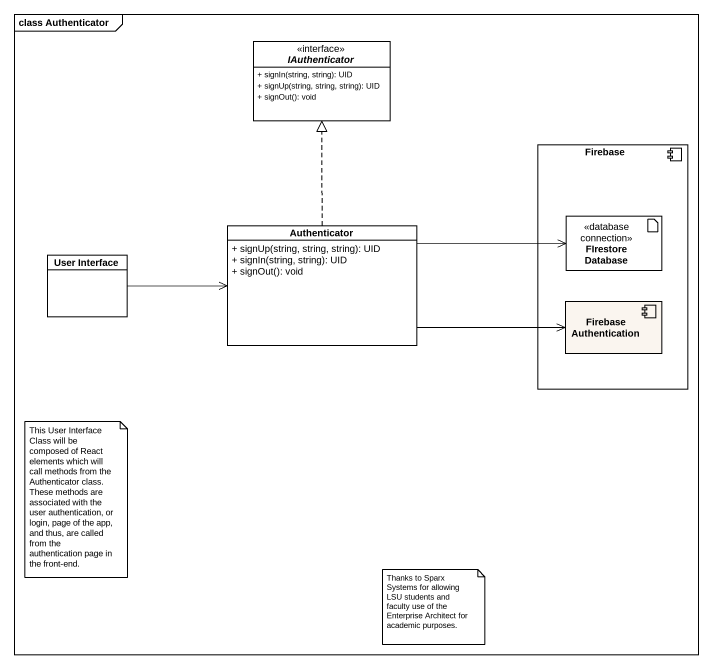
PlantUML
@startuml
mainframe class Authenticator
allowmixing
hide circle
hide empty members
skinparam classAttributeIconSize 0
interface IAuthenticator {
  + signIn(string, string): UID
  + signUp(string, string, string): UID
  + signOut(): void
}
component Firebase {
  artifact "FIrestore Database" as FIrestore_Database <<database connection>>
  component "Firebase Authentication" as Firebase_Authentication #FAF5EF
}
class Authenticator {
  + signUp(string, string, string): UID
  + signIn(string, string): UID
  + signOut(): void
}
class "User Interface" as User_Interface
Authenticator .up.|> IAuthenticator
Authenticator -right-> FIrestore_Database
Authenticator -right-> Firebase_Authentication
User_Interface -right-> Authenticator
note as N1
  This User Interface Class will be composed of React elements which will call methods from the Authenticator class. These methods are associated with the user authentication, or login, page of the app, and thus, are called from the authentication page in the front-end.
end note
note as N2
  Thanks to Sparx Systems for allowing LSU students and faculty use of the Enterprise Architect for academic purposes.
end note
@enduml
